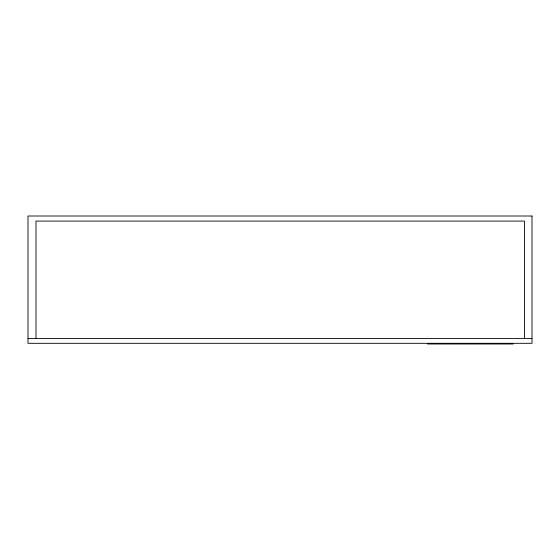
<?xml version="1.0" encoding="UTF-8"?>
<svg xmlns="http://www.w3.org/2000/svg" width="560" height="560" viewBox="0 0 560 560"><rect width="100%" height="100%" fill="white"/><g stroke="black" fill="none" stroke-linecap="round" stroke-linejoin="round"><path stroke-width="0.84" d="M28 338.52L532 338.52M427.623 343.994L513.135 343.994M524.468 338.52L524.468 221.081L35.994 221.081L35.994 338.52M532 216.006L28 216.006L28 343.315L532 343.315L532 216.006"/></g></svg>
